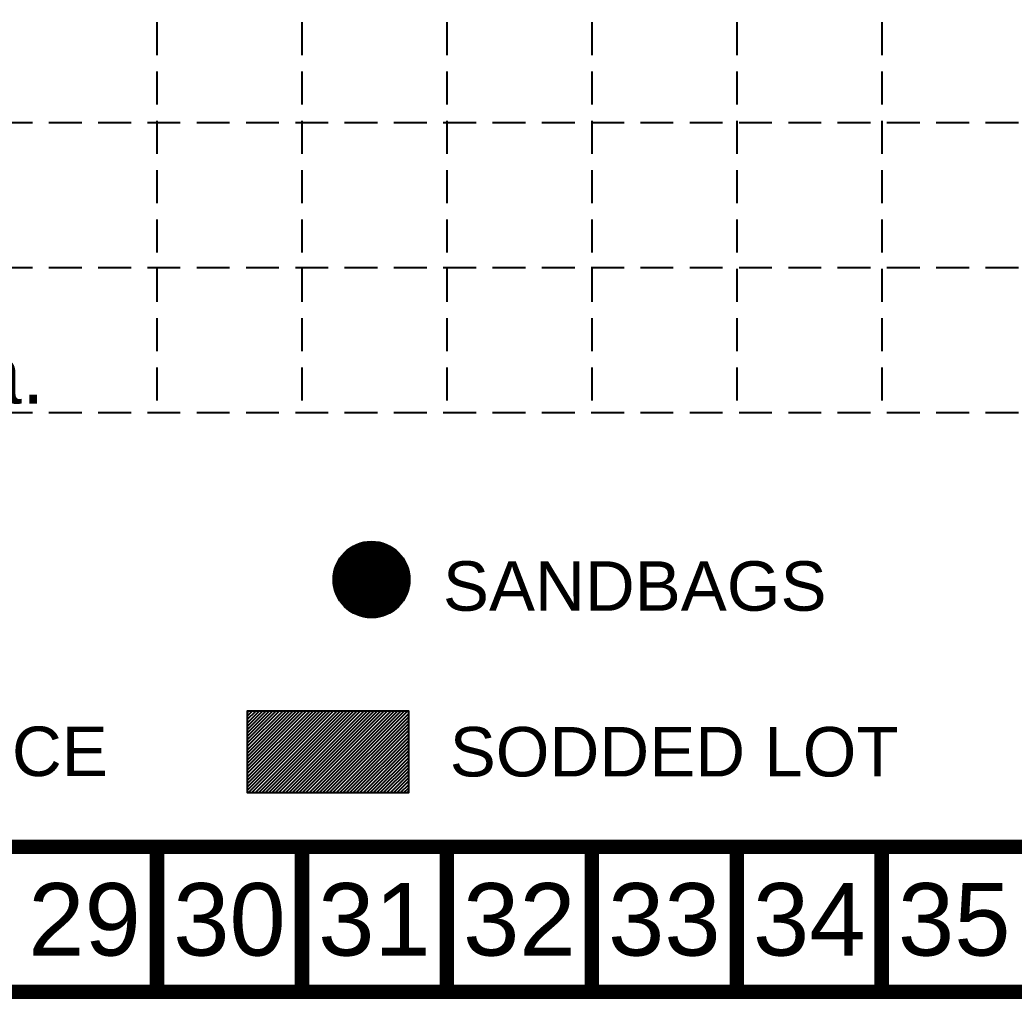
# Model space of a CAD drawing. Header units: inches. Extents: x 7994 to 10114, y 11164 to 12491.
# Drawn here: x 8956.7 to 9183.6, y 11164.2 to 11387.6 of the extents above; entities that cross this region are included whole.
import ezdxf
from ezdxf.enums import TextEntityAlignment as Align

# ---------------------------------------------------------------- set-up
doc = ezdxf.new("R2010")
doc.units = ezdxf.units.IN
doc.header["$MEASUREMENT"] = 0
doc.linetypes.add('HIDDEN', pattern=[0.375, 0.25, -0.125])
for name, color, linetype in [('BASE', 7, 'Continuous'), ('GRID', 254, 'HIDDEN'), ('LEGEND', 7, 'Continuous'), ('SANDBAGS', 131, 'Continuous')]:
    doc.layers.add(name, color=color, linetype=linetype)
doc.styles.add("L200'", font='ARIAL.TTF', dxfattribs={"height": 0.001969})
doc.styles.get("Standard").update_dxf_attribs({"font": 'ARIAL.TTF'})

msp = doc.modelspace()

# ---------------------------------------------------------------- hatches: boundary and pattern name
at = {"layer": 'LEGEND'}
h = msp.add_hatch(dxfattribs=at)
h.set_pattern_fill('ANSI31', color=2, scale=87.132308, style=0)
h.set_pattern_definition([(45, (8964.43, 11165.292), (-7.7015, 7.7015), [])])
h.paths.add_polyline_path([(9008.6, 11229.86), (9008.6, 11228.76), (9008.6, 11211.3), (9045.44, 11211.3), (9045.44, 11229.86)])
h = msp.add_hatch(dxfattribs=at)
h.set_pattern_fill('ANSI31', color=2, scale=4.356615, style=0)
h.set_pattern_definition([(45, (8964.42986, 11165.2924), (-0.385074, 0.385074), [])])
h.paths.add_polyline_path([(9008.6, 11229.86), (9008.6, 11228.76), (9008.6, 11211.3), (9045.44, 11211.3), (9045.44, 11229.86)])
at = {"layer": 'SANDBAGS'}
h = msp.add_hatch(dxfattribs=at)
h.set_pattern_fill('ANSI31', color=256, scale=1.5, style=0)
h.set_pattern_definition([(45, (2921.08202, 3961.5504), (-0.1325825215, 0.1325825215), [])])
edge = h.paths.add_edge_path()
edge.add_arc((9036.94, 11259.89), 8.68, 0, 360)

# ---------------------------------------------------------------- linework, layer by layer
at = {"layer": 'BASE', "const_width": 3.31}
for points in [[(7995.74, 11165.85), (10112.54, 11165.85), (10112.54, 12488.85), (7995.74, 12488.85)], [(8028.82, 11198.92), (10079.47, 11198.92), (10079.47, 12455.77), (8028.82, 12455.77)]]:
    msp.add_lwpolyline(points, close=True, dxfattribs=at)
for points in [[(8987.99, 11165.85), (8987.99, 11198.92)], [(9021.07, 11165.85), (9021.07, 11198.92)], [(9054.14, 11165.85), (9054.14, 11198.92)], [(9087.22, 11165.85), (9087.22, 11198.92)], [(9120.29, 11165.85), (9120.29, 11198.92)], [(9153.37, 11165.85), (9153.37, 11198.92)]]:
    msp.add_lwpolyline(points, dxfattribs=at)
at = {"layer": 'GRID', "color": 253, "linetype": 'HIDDEN', "ltscale": 30}
for p, q in [((8987.99, 12455.77), (8987.99, 11298)), ((9021.07, 12455.77), (9021.07, 11298)), ((9054.14, 12455.77), (9054.14, 11298)), ((9087.22, 12455.77), (9087.22, 11298)), ((9120.29, 12455.77), (9120.29, 11298)), ((9153.37, 12455.77), (9153.37, 11298)), ((8029.56, 11364.15), (10080.21, 11364.15)), ((8029.56, 11331.08), (10080.21, 11331.08)), ((8029.56, 11298), (10080.21, 11298))]:
    msp.add_line(p, q, dxfattribs=at)
at = {"layer": 'LEGEND', "color": 2}
msp.add_lwpolyline([(9008.6, 11228.76), (9008.6, 11211.3), (9045.44, 11211.3), (9045.44, 11229.86), (9008.6, 11229.86)], close=True, dxfattribs=at)
at = {"layer": 'SANDBAGS'}
msp.add_circle((9036.94, 11259.89), 8.68, dxfattribs=at)

# ---------------------------------------------------------------- texts
at = {"layer": 'BASE', "color": 7, "style": "L200'"}
msp.add_text('Stabilization practices are expected to be used at all disturbed areas; DR Horton lots are the disturbed area.', height=13.41338, dxfattribs=at).set_placement((8068.76, 11300.02))
at = {"layer": 'BASE'}
for s, p in [('29', (8971.46, 11182.39)), ('30', (9004.53, 11182.39)), ('31', (9037.61, 11182.39)), ('32', (9070.68, 11182.39)), ('33', (9103.76, 11182.39)), ('34', (9136.83, 11182.39)), ('35', (9169.91, 11182.39))]:
    msp.add_text(s, height=16.537, dxfattribs=at).set_placement(p, align=Align.MIDDLE_CENTER)
at = {"layer": 'LEGEND', "style": "L200'"}
for s, height, p in [('SANDBAGS', 11.278, (9053.24, 11252.79)), ('EROSION BLANKET / SILT FENCE', 11.2783, (8723.78, 11215.08)), ('SODDED LOT', 11.278, (9054.79, 11214.99))]:
    msp.add_text(s, height=height, dxfattribs=at).set_placement(p)

doc.saveas('drawing.dxf')
